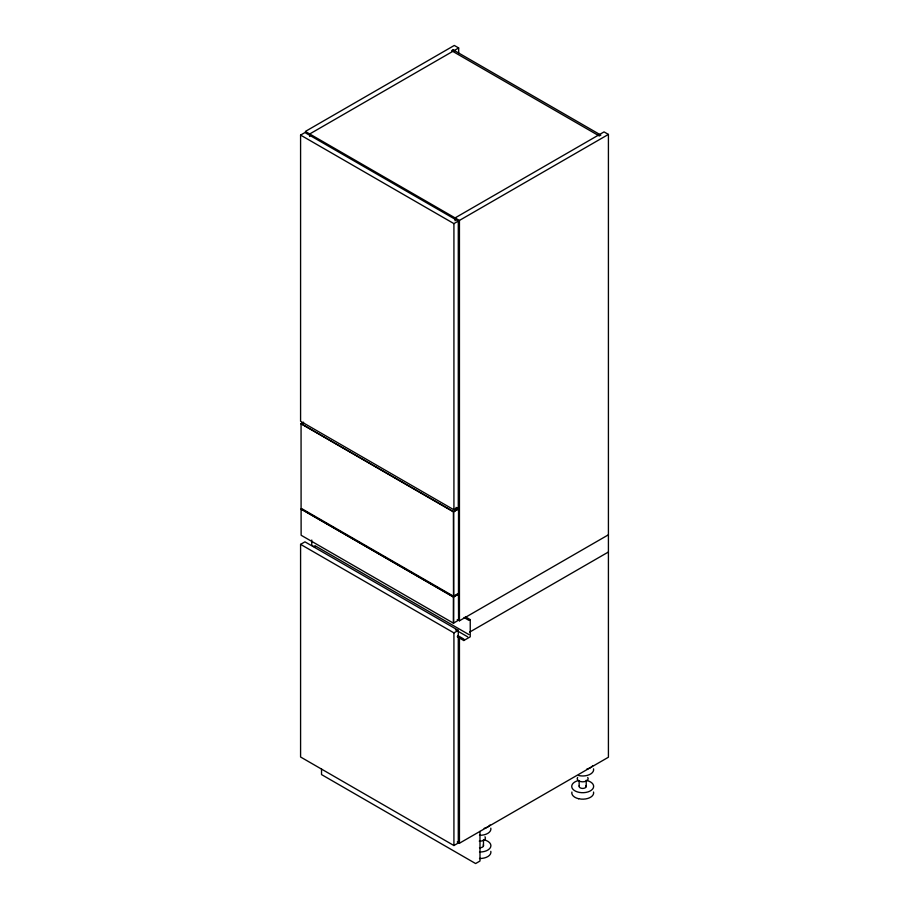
<?xml version="1.0" encoding="UTF-8"?>
<svg xmlns="http://www.w3.org/2000/svg" width="909" height="909" viewBox="0 0 909 909"><rect width="100%" height="100%" fill="white"/><g stroke="black" fill="none" stroke-linecap="round" stroke-linejoin="round"><path stroke-width="1.36" d="M458.568 620.108L453.489 623.21L453.534 596.861L458.602 594.088L458.625 620.245L458.534 594.009L453.409 597.088L301.095 508.938L301.129 535.253L453.421 623.154M453.602 596.168L458.625 593.247L458.602 508.87L458.534 593.304M453.534 623.176L453.534 596.861L301.049 509.12M453.591 511.767L458.568 508.835L453.409 511.869L301.095 423.787L303.629 422.276L301.095 423.73L453.591 511.687L453.591 596.259L301.095 508.279L301.061 423.901M300.584 135.089L304.958 132.566L458.284 221.092L458.284 507.29L453.921 509.813L300.584 421.287L300.584 135.089L453.921 223.614L458.284 221.092M458.67 53.654L458.67 47.972L309.708 133.975L309.708 136.498M458.67 47.972L454.307 45.45L305.344 131.453L459.443 220.421L608.416 134.418L608.416 757.231L459.443 843.234L457.261 841.973M300.584 544.366L304.958 541.844L458.284 630.369L458.284 843.007L453.921 845.529L300.584 757.004L300.584 544.366L453.921 632.891L458.284 630.369M458.579 509.904L457.897 508.29L455.739 509.04L457.693 507.87L458.568 508.892L455.977 507.404M457.261 619.54L459.443 620.802L608.416 534.799M457.261 636.743L463.806 640.527L470.237 636.823L470.237 619.62L468.942 620.358L464.056 617.529M469.555 632.164L608.416 552.002M453.489 511.767L453.591 596.259M578.522 798.681L581.283 799.113A10.931 6.306 0 0 0 593.554 792.034M608.416 134.418L604.042 131.896L455.079 217.91L455.079 220.751M465.34 616.791L470.237 619.62M314.844 545.627L468.942 634.596M315.037 547.218L311.764 545.32L311.764 540.037M455.432 629.755L467.658 636.823M457.693 635.516L463.806 639.038L463.806 640.527M458.556 508.972L458.579 509.426M586.214 780.229L586.214 786.649M579.147 780.956L579.147 786.103M483.486 839.541L483.486 845.961M479.986 831.371L479.986 861.028L475.623 863.55L321.525 774.582L321.525 768.934M459.443 220.421L459.443 620.802M459.443 638.004L459.443 843.234M453.921 223.614L453.921 509.813M453.921 632.891L453.921 845.529M586.862 780.524A10.965 6.329 0 0 1 591.395 790.216A10.965 6.329 0 0 1 573.999 790.239A10.965 6.329 0 0 1 578.465 780.536M585.975 785.592A3.556 2.057 0 0 1 582.68 788.433A3.556 2.057 0 0 1 579.397 785.581M587.748 777.456A5.477 3.159 0 0 1 582.669 781.831A5.477 3.159 0 0 1 577.624 777.445M593.554 768.844A10.965 6.329 0 0 1 578.51 775.502M578.601 798.727A10.931 6.306 0 0 1 571.886 792.069M592.804 765.617A10.965 6.329 0 0 1 586.896 769.025M484.122 839.836A10.965 6.329 0 0 1 490.655 847.04A10.965 6.329 0 0 1 479.498 852.006M483.236 844.904A3.556 2.057 0 0 1 479.498 847.722M485.02 836.78A5.477 3.159 0 0 1 479.248 841.12M490.815 828.156A10.965 6.329 0 0 1 479.498 835.291M490.815 851.347A10.931 6.306 0 0 1 479.498 858.494M490.065 824.929A10.965 6.329 0 0 1 484.167 828.338M453.148 49.825L451.614 50.711L599.292 135.975L600.838 135.089L453.148 49.825"/></g></svg>
